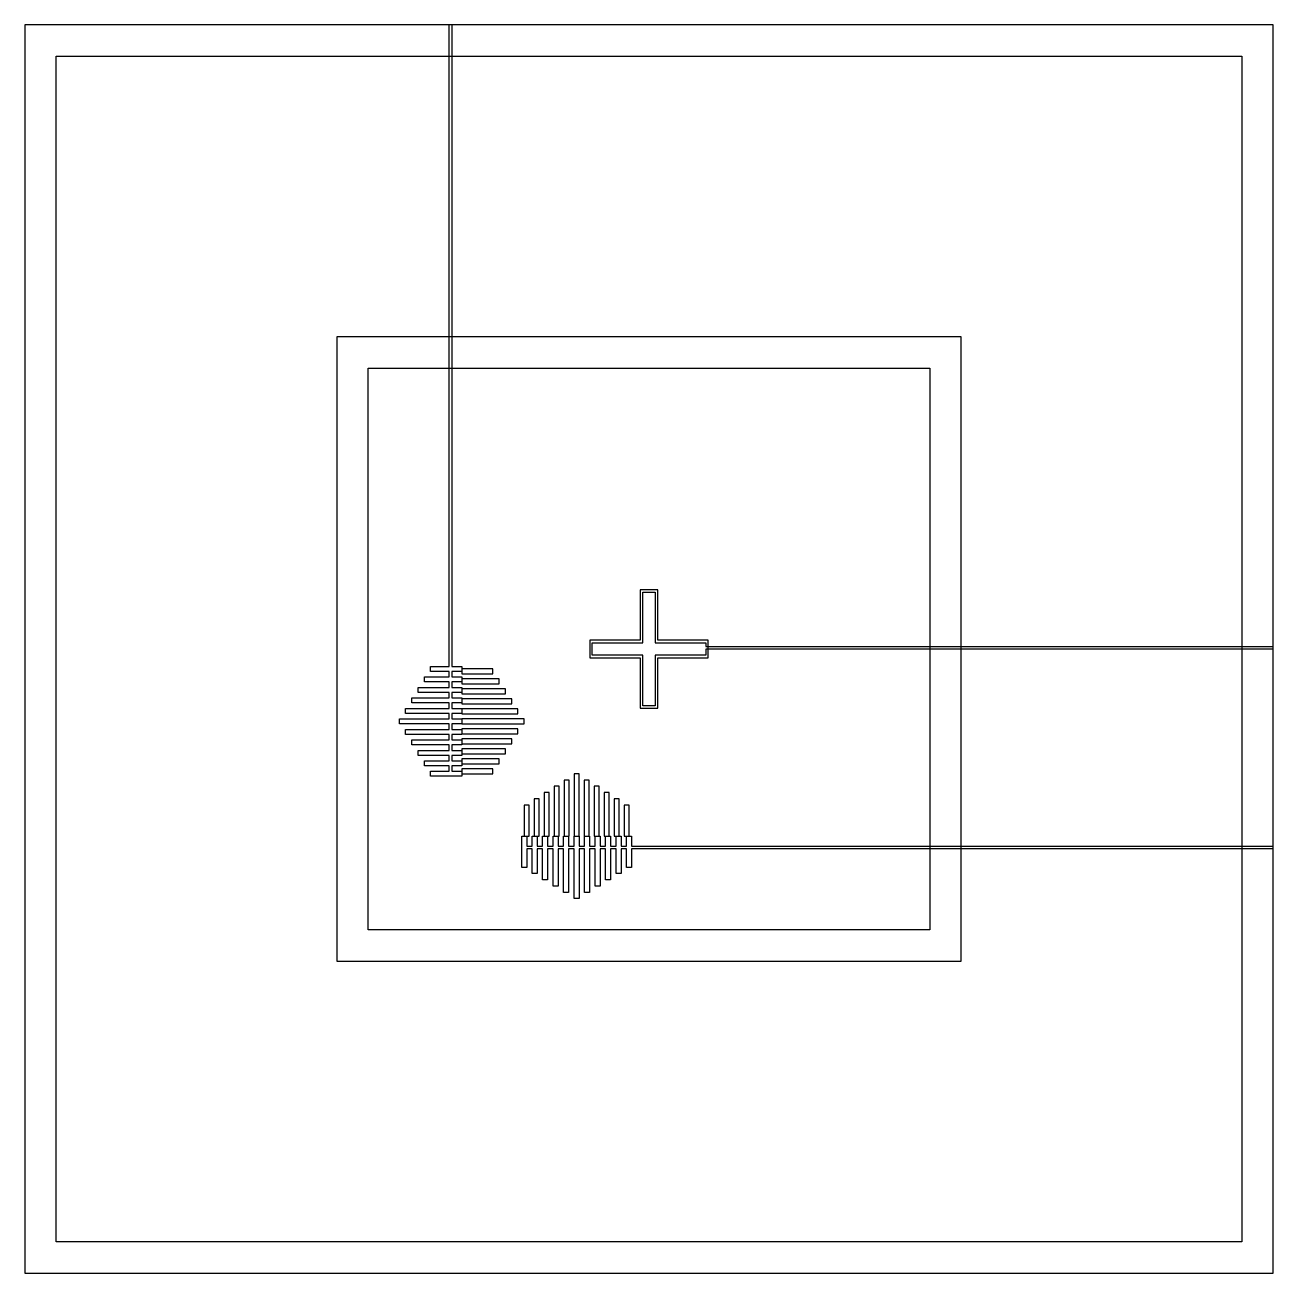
# Model space of a CAD drawing. Extents: x -38350 to 38650, y -35000 to 36000.
# Drawn here: x 37650 to 38650, y -350 to 650 of the extents above; entities that cross this region are included whole.
import ezdxf

# ---------------------------------------------------------------- set-up
doc = ezdxf.new("R2010")
doc.units = 0
doc.header["$MEASUREMENT"] = 0
doc.layers.add('Layer1', color=10, linetype='Continuous')

msp = doc.modelspace()

# ---------------------------------------------------------------- linework, layer by layer
for p, q in [((38650, 650), (37650, 650)), ((37650, 650), (37650, -350)), ((38650, -350), (38650, 650)), ((37675, -325), (37675, 625)), ((37675, 625), (38625, 625)), ((38625, 625), (38625, -325)), ((38400, 400), (37900, 400)), ((37900, 400), (37900, -100)), ((38400, -100), (38400, 400)), ((37925, -75), (37925, 375)), ((37925, 375), (38375, 375)), ((38375, 375), (38375, -75)), ((38157, 197.5), (38143, 197.5)), ((38143, 197.5), (38143, 157)), ((38157, 157), (38157, 197.5)), ((38143, 157), (38102.5, 157)), ((38102.5, 157), (38102.5, 143)), ((38197.5, 157), (38157, 157)), ((38197.5, 143), (38197.5, 157)), ((38102.5, 143), (38143, 143)), ((38143, 143), (38143, 102.5)), ((38157, 143), (38197.5, 143)), ((38157, 102.5), (38157, 143)), ((38025, 134), (38000, 134)), ((38000, 134), (38000, 130)), ((38000, 130), (38025, 130)), ((38025, 130), (38025, 134)), ((38030, 126), (38000, 126)), ((38000, 126), (38000, 122)), ((38000, 122), (38030, 122)), ((38030, 122), (38030, 126)), ((38035, 118), (38000, 118)), ((38000, 118), (38000, 114)), ((38000, 114), (38035, 114)), ((38040, 110), (38000, 110)), ((38000, 110), (38000, 106)), ((38035, 114), (38035, 118)), ((38040, 106), (38040, 110)), ((38000, 106), (38040, 106)), ((38045, 102), (38000, 102)), ((38000, 102), (38000, 98)), ((38045, 98), (38045, 102)), ((38143, 102.5), (38157, 102.5)), ((38000, 98), (38045, 98)), ((38050, 94), (38000, 94)), ((38000, 94), (38000, 90)), ((38000, 90), (38050, 90)), ((38050, 90), (38050, 94)), ((38045, 86), (38000, 86)), ((38000, 86), (38000, 82)), ((38000, 82), (38045, 82)), ((38045, 82), (38045, 86)), ((38040, 78), (38000, 78)), ((38000, 78), (38000, 74)), ((38000, 74), (38040, 74)), ((38035, 70), (38000, 70)), ((38000, 70), (38000, 66)), ((38035, 66), (38035, 70)), ((38040, 74), (38040, 78)), ((38000, 66), (38035, 66)), ((38030, 62), (38000, 62)), ((38000, 62), (38000, 58)), ((38030, 58), (38030, 62)), ((38000, 58), (38030, 58)), ((38025, 54), (38000, 54)), ((38000, 54), (38000, 50)), ((38000, 50), (38025, 50)), ((38025, 50), (38025, 54)), ((38094, 50), (38090, 50)), ((38090, 50), (38090, 0)), ((38094, 0), (38094, 50)), ((38078, 40), (38074, 40)), ((38074, 40), (38074, 0)), ((38078, 0), (38078, 40)), ((38086, 45), (38082, 45)), ((38082, 45), (38082, 0)), ((38086, 0), (38086, 45)), ((38102, 45), (38098, 45)), ((38098, 45), (38098, 0)), ((38102, 0), (38102, 45)), ((38110, 40), (38106, 40)), ((38106, 40), (38106, 0)), ((38110, 0), (38110, 40)), ((38062, 30), (38058, 30)), ((38058, 30), (38058, 0)), ((38062, 0), (38062, 30)), ((38070, 35), (38066, 35)), ((38066, 35), (38066, 0)), ((38070, 0), (38070, 35)), ((38118, 35), (38114, 35)), ((38114, 35), (38114, 0)), ((38118, 0), (38118, 35)), ((38126, 30), (38122, 30)), ((38122, 30), (38122, 0)), ((38126, 0), (38126, 30)), ((38054, 25), (38050, 25)), ((38050, 25), (38050, 0)), ((38054, 0), (38054, 25)), ((38134, 25), (38130, 25)), ((38130, 25), (38130, 0)), ((38134, 0), (38134, 25)), ((38050, 0), (38054, 0)), ((38058, 0), (38062, 0)), ((38066, 0), (38070, 0)), ((38074, 0), (38078, 0)), ((38082, 0), (38086, 0)), ((38090, 0), (38094, 0)), ((38098, 0), (38102, 0)), ((38106, 0), (38110, 0)), ((38114, 0), (38118, 0)), ((38122, 0), (38126, 0)), ((38130, 0), (38134, 0)), ((38375, -75), (37925, -75)), ((37900, -100), (38400, -100)), ((38625, -325), (37675, -325)), ((37650, -350), (38650, -350))]:
    msp.add_line(p, q)
at = {"layer": 'Layer1'}
for p, q in [((37990, 650), (37650, 650)), ((37650, 650), (37650, -350)), ((37990, 136), (37990, 650)), ((38650, 650), (37992, 650)), ((37992, 650), (37992, 136)), ((38650, 152), (38650, 650)), ((38145, 155), (38145, 195.5)), ((38145, 195.5), (38155, 195.5)), ((38155, 195.5), (38155, 155)), ((38104.5, 145), (38104.5, 155)), ((38104.5, 155), (38145, 155)), ((38155, 155), (38195.5, 155)), ((38195.5, 155), (38195.5, 152)), ((38195.5, 152), (38650, 152)), ((38650, 150), (38195.5, 150)), ((38195.5, 150), (38195.5, 145)), ((38650, -8), (38650, 150)), ((38145, 145), (38104.5, 145)), ((38145, 104.5), (38145, 145)), ((38195.5, 145), (38155, 145)), ((38155, 145), (38155, 104.5)), ((37975, 132), (37975, 136)), ((37975, 136), (37990, 136)), ((37990, 132), (37975, 132)), ((37990, 127.6), (37990, 132)), ((37992, 136), (38000, 136)), ((38000, 132), (37992, 132)), ((37992, 132), (37992, 127.6)), ((38000, 136), (38000, 132)), ((37970, 123.6), (37970, 127.6)), ((37970, 127.6), (37990, 127.6)), ((37990, 123.6), (37970, 123.6)), ((37990, 119.2), (37990, 123.6)), ((37992, 127.6), (38000, 127.6)), ((38000, 123.6), (37992, 123.6)), ((37992, 123.6), (37992, 119.2)), ((38000, 127.6), (38000, 123.6)), ((37960, 106.8), (37960, 110.8)), ((37960, 110.8), (37990, 110.8)), ((37965, 115.2), (37965, 119.2)), ((37965, 119.2), (37990, 119.2)), ((37990, 115.2), (37965, 115.2)), ((37990, 110.8), (37990, 115.2)), ((37992, 119.2), (38000, 119.2)), ((38000, 115.2), (37992, 115.2)), ((37992, 115.2), (37992, 110.8)), ((37992, 110.8), (38000, 110.8)), ((38000, 119.2), (38000, 115.2)), ((38000, 110.8), (38000, 106.8)), ((37955, 98.4), (37955, 102.4)), ((37955, 102.4), (37990, 102.4)), ((37990, 106.8), (37960, 106.8)), ((37990, 102.4), (37990, 106.8)), ((38000, 106.8), (37992, 106.8)), ((37992, 106.8), (37992, 102.4)), ((37992, 102.4), (38000, 102.4)), ((38000, 102.4), (38000, 98.4)), ((38155, 104.5), (38145, 104.5)), ((37950, 90), (37950, 94)), ((37950, 94), (37990, 94)), ((37990, 90), (37950, 90)), ((37990, 98.4), (37955, 98.4)), ((37990, 94), (37990, 98.4)), ((37990, 85.6), (37990, 90)), ((38000, 98.4), (37992, 98.4)), ((37992, 98.4), (37992, 94)), ((37992, 94), (38000, 94)), ((38000, 90), (37992, 90)), ((37992, 90), (37992, 85.6)), ((38000, 94), (38000, 90)), ((37955, 81.6), (37955, 85.6)), ((37955, 85.6), (37990, 85.6)), ((37990, 81.6), (37955, 81.6)), ((37990, 77.2), (37990, 81.6)), ((37992, 85.6), (38000, 85.6)), ((38000, 81.6), (37992, 81.6)), ((37992, 81.6), (37992, 77.2)), ((38000, 85.6), (38000, 81.6)), ((37960, 73.2), (37960, 77.2)), ((37960, 77.2), (37990, 77.2)), ((37990, 73.2), (37960, 73.2)), ((37990, 68.8), (37990, 73.2)), ((37992, 77.2), (38000, 77.2)), ((38000, 73.2), (37992, 73.2)), ((37992, 73.2), (37992, 68.8)), ((38000, 77.2), (38000, 73.2)), ((37965, 64.8), (37965, 68.8)), ((37965, 68.8), (37990, 68.8)), ((37990, 64.8), (37965, 64.8)), ((37970, 56.4), (37970, 60.4)), ((37970, 60.4), (37990, 60.4)), ((37990, 60.4), (37990, 64.8)), ((37992, 68.8), (38000, 68.8)), ((38000, 64.8), (37992, 64.8)), ((37992, 64.8), (37992, 60.4)), ((37992, 60.4), (38000, 60.4)), ((38000, 68.8), (38000, 64.8)), ((38000, 60.4), (38000, 56.4)), ((37990, 56.4), (37970, 56.4)), ((37975, 48), (37975, 52)), ((37975, 52), (37990, 52)), ((37990, 52), (37990, 56.4)), ((38000, 56.4), (37992, 56.4)), ((37992, 56.4), (37992, 52)), ((37992, 52), (38000, 52)), ((38000, 52), (38000, 48)), ((38000, 48), (37975, 48)), ((38048, -25), (38048, 0)), ((38048, 0), (38052, 0)), ((38052, 0), (38052, -8)), ((38056.4, -8), (38056.4, 0)), ((38056.4, 0), (38060.4, 0)), ((38060.4, 0), (38060.4, -8)), ((38064.8, -8), (38064.8, 0)), ((38064.8, 0), (38068.8, 0)), ((38068.8, 0), (38068.8, -8)), ((38073.2, -8), (38073.2, 0)), ((38073.2, 0), (38077.2, 0)), ((38077.2, 0), (38077.2, -8)), ((38081.6, -8), (38081.6, 0)), ((38081.6, 0), (38085.6, 0)), ((38085.6, 0), (38085.6, -8)), ((38090, -8), (38090, 0)), ((38090, 0), (38094, 0)), ((38094, 0), (38094, -8)), ((38098.4, -8), (38098.4, 0)), ((38098.4, 0), (38102.4, 0)), ((38102.4, 0), (38102.4, -8)), ((38106.8, -8), (38106.8, 0)), ((38106.8, 0), (38110.8, 0)), ((38110.8, 0), (38110.8, -8)), ((38115.2, -8), (38115.2, 0)), ((38115.2, 0), (38119.2, 0)), ((38119.2, 0), (38119.2, -8)), ((38123.6, -8), (38123.6, 0)), ((38123.6, 0), (38127.6, 0)), ((38127.6, 0), (38127.6, -8)), ((38132, -8), (38132, 0)), ((38132, 0), (38136, 0)), ((38136, 0), (38136, -8)), ((38052, -8), (38056.4, -8)), ((38056.4, -10), (38052, -10)), ((38052, -10), (38052, -25)), ((38056.4, -30), (38056.4, -10)), ((38060.4, -8), (38064.8, -8)), ((38064.8, -10), (38060.4, -10)), ((38060.4, -10), (38060.4, -30)), ((38064.8, -35), (38064.8, -10)), ((38068.8, -8), (38073.2, -8)), ((38073.2, -10), (38068.8, -10)), ((38068.8, -10), (38068.8, -35)), ((38073.2, -40), (38073.2, -10)), ((38077.2, -8), (38081.6, -8)), ((38081.6, -10), (38077.2, -10)), ((38077.2, -10), (38077.2, -40)), ((38081.6, -45), (38081.6, -10)), ((38085.6, -8), (38090, -8)), ((38090, -10), (38085.6, -10)), ((38085.6, -10), (38085.6, -45)), ((38090, -50), (38090, -10)), ((38094, -8), (38098.4, -8)), ((38098.4, -10), (38094, -10)), ((38094, -10), (38094, -50)), ((38098.4, -45), (38098.4, -10)), ((38102.4, -8), (38106.8, -8)), ((38106.8, -10), (38102.4, -10)), ((38102.4, -10), (38102.4, -45)), ((38106.8, -40), (38106.8, -10)), ((38110.8, -8), (38115.2, -8)), ((38115.2, -10), (38110.8, -10)), ((38110.8, -10), (38110.8, -40)), ((38115.2, -35), (38115.2, -10)), ((38119.2, -8), (38123.6, -8)), ((38123.6, -10), (38119.2, -10)), ((38119.2, -10), (38119.2, -35)), ((38123.6, -30), (38123.6, -10)), ((38127.6, -8), (38132, -8)), ((38132, -10), (38127.6, -10)), ((38127.6, -10), (38127.6, -30)), ((38132, -25), (38132, -10)), ((38136, -8), (38650, -8)), ((38650, -10), (38136, -10)), ((38136, -10), (38136, -25)), ((38650, -350), (38650, -10)), ((38052, -25), (38048, -25)), ((38060.4, -30), (38056.4, -30)), ((38127.6, -30), (38123.6, -30)), ((38136, -25), (38132, -25)), ((38068.8, -35), (38064.8, -35)), ((38077.2, -40), (38073.2, -40)), ((38110.8, -40), (38106.8, -40)), ((38119.2, -35), (38115.2, -35)), ((38085.6, -45), (38081.6, -45)), ((38094, -50), (38090, -50)), ((38102.4, -45), (38098.4, -45)), ((37650, -350), (38650, -350))]:
    msp.add_line(p, q, dxfattribs=at)

doc.saveas('drawing.dxf')
